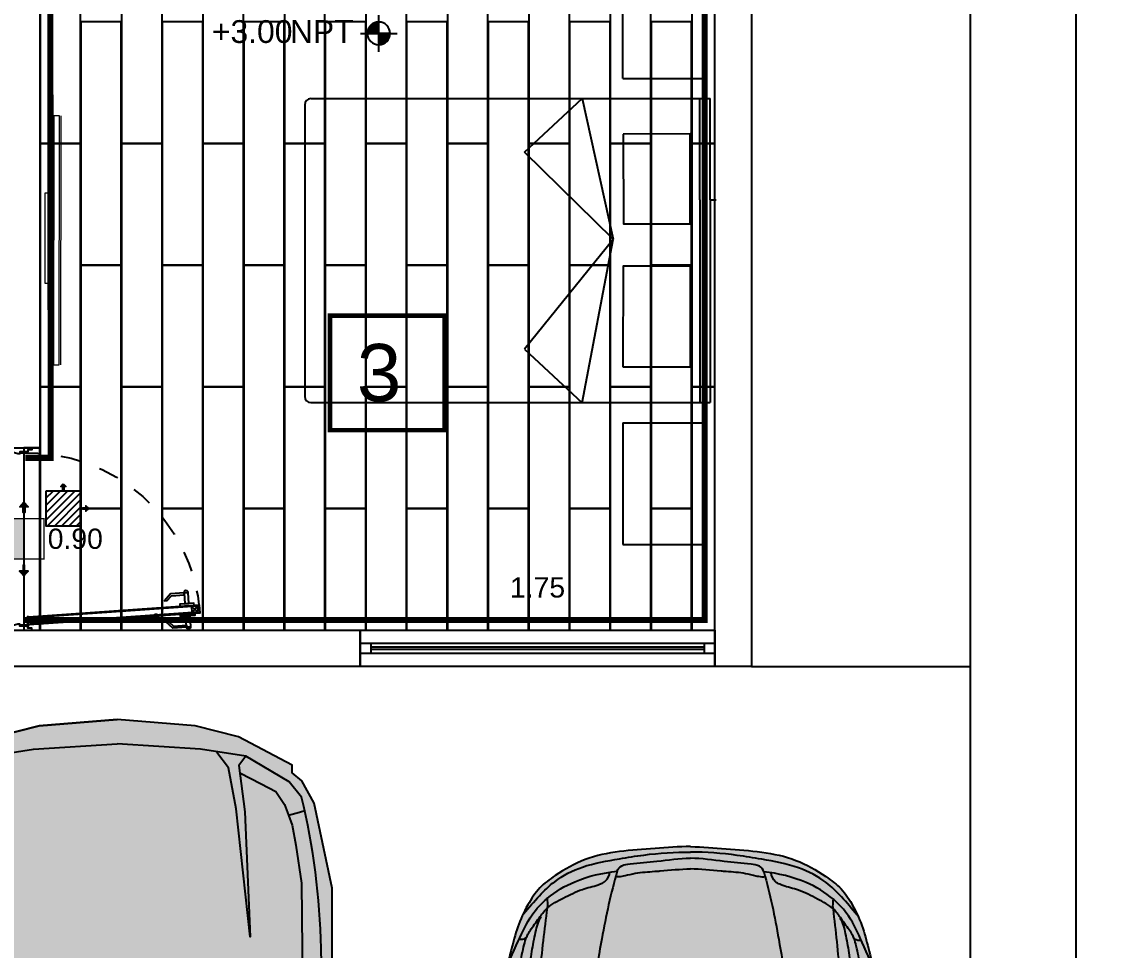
# Model space of a CAD drawing. Header units: metres. Extents: x 231 to 394, y -324 to -29.
# Drawn here: x 287.97 to 293.34, y -72.27 to -67.69 of the extents above; entities that cross this region are included whole.
import ezdxf
from ezdxf.enums import TextEntityAlignment as Align

# ---------------------------------------------------------------- set-up
doc = ezdxf.new("R2010")
doc.units = ezdxf.units.M
doc.header["$PDMODE"] = 35
doc.linetypes.add('AR-01-REC$0$ACAD_ISO07W100', pattern=[3, 0, -3])
doc.linetypes.add('HIDDEN2', pattern=[0.1875, 0.125, -0.0625])
for name, color, linetype in [('A-ACABADOS PISOS', 1, 'Continuous'), ('A-CAMBIO DE ACABADO', 1, 'Continuous'), ('A-DESPIECE', 5, 'Continuous'), ('A-PISO', 30, 'Continuous'), ('AR-01-REC$0$A-AUTOS', 8, 'Continuous'), ('AR-01-REC$0$A-DIM-VANOS', 8, 'Continuous'), ('AR-01-REC$0$A-EXTERIOR', 8, 'Continuous'), ('AR-01-REC$0$A-MUEBLES-FIJOS', 8, 'Continuous'), ('AR-01-REC$0$A-MUROS', 8, 'Continuous'), ('AR-01-REC$0$A-MUROS BAJOS', 8, 'Continuous'), ('AR-01-REC$0$A-PUERTAS', 8, 'Continuous'), ('AR-01-REC$0$A-TEXTOS', 8, 'Continuous'), ('AR-01-REC$0$A-VENTANAS', 8, 'Continuous'), ('AR-01-REC$0$Ar-Area', 8, 'Continuous'), ('AR-01-REC$0$Ar-Niveles', 8, 'Continuous'), ('AR-01-REC$0$Ar-Texto', 8, 'Continuous')]:
    doc.layers.add(name, color=color, linetype=linetype)
doc.layers.add('AR-01-REC$0$A-MUEBLES', color=8, linetype='Continuous', lineweight=0)
doc.styles.add('AR-01-REC$0$Anot_Arial', font='arial.ttf')
doc.styles.add('AR-01-REC$0$Standard', font='arial.ttf')
doc.styles.get("Standard").update_dxf_attribs({"font": 'arial.ttf'})
doc.dimstyles.new('AR-01-REC$0$VANOS', dxfattribs={"dimtxt": 0.1, "dimasz": 0.05, "dimexe": 0, "dimexo": 0, "dimgap": 0.03, "dimtad": 0, "dimtih": 1, "dimtoh": 1, "dimzin": 0, "dimdsep": 46, "dimtxsty": 'AR-01-REC$0$Standard', "dimblk": 'AR-01-REC$0$_Dot', "dimcen": 0.09, "dimse1": 1, "dimse2": 1, "dimsd1": 1, "dimsd2": 1, "dimclrd": 256, "dimclre": 256, "dimclrt": 256, "dimazin": 0, "dimtfac": 1, "dimtix": 1, "dimtofl": 0, "dimtmove": 2, "dimatfit": 3, "dimldrblk": 'AR-01-REC$0$COTA', "dimfxl": 0, "dimtolj": 1, "dimtzin": 0, "dimlwd": 18, "dimarcsym": 0})
pattern_1 = [(0, (-2.923953, -1.1144057), (0, 0.0025), [])]

# ---------------------------------------------------------------- blocks, each defined once
blk = doc.blocks.new('AR-01-REC$0$Honda Accord')
at = {"ltscale": 0.05, "true_color": 0xffffff}
h = blk.add_hatch(color=7, dxfattribs=at)
edge = h.paths.add_edge_path()
edge.add_spline(control_points=[(1.851, 3.0404), (1.8564, 3.0475), (1.8729, 3.0739), (1.8649, 3.1104), (1.8519, 3.1272)], knot_values=[0, 0, 0, 0, 0.024864, 0.084627, 0.084627, 0.084627, 0.084627], degree=3, periodic=0)
edge.add_spline(control_points=[(1.8519, 3.1272), (1.851, 3.2261), (1.8467, 3.4388), (1.848, 3.7675), (1.8438, 4.0877), (1.8369, 4.2454), (1.8286, 4.2858)], knot_values=[0, 0, 0, 0, 0.275417, 0.592625, 0.914788, 1.029686, 1.029686, 1.029686, 1.029686], degree=3, periodic=0)
edge.add_spline(control_points=[(1.8286, 4.2858), (1.8275, 4.3324), (1.8055, 4.4167), (1.7744, 4.5384), (1.7275, 4.6421), (1.6689, 4.7328), (1.5689, 4.8061), (1.389, 4.908), (1.1507, 4.9179), (0.9774, 4.934), (0.9188, 4.9338)], knot_values=[0, 0, 0, 0, 0.129764, 0.239532, 0.34962, 0.445079, 0.534127, 0.688061, 1.006704, 1.167094, 1.167094, 1.167094, 1.167094], degree=3, periodic=0)
edge.add_spline(control_points=[(0.9188, 4.9338), (0.8602, 4.9336), (0.687, 4.9162), (0.4488, 4.9046), (0.2696, 4.8014), (0.1702, 4.7273), (0.1123, 4.6363), (0.066, 4.5323), (0.0359, 4.4103), (0.0144, 4.3258), (0.0137, 4.2793)], knot_values=[0, 0, 0, 0, 0.16039, 0.479033, 0.632967, 0.722015, 0.817474, 0.927562, 1.03733, 1.167094, 1.167094, 1.167094, 1.167094], degree=3, periodic=0)
edge.add_spline(control_points=[(0.0137, 4.2793), (0.0056, 4.2388), (-0.0001, 4.0811), (-0.0023, 3.7608), (0.0013, 3.4322), (-0.0014, 3.2194), (-0.0016, 3.1205)], knot_values=[0, 0, 0, 0, 0.114897, 0.437061, 0.754269, 1.029686, 1.029686, 1.029686, 1.029686], degree=3, periodic=0)
edge.add_spline(control_points=[(-0.0016, 3.1205), (-0.0145, 3.1037), (-0.0223, 3.0671), (-0.0055, 3.0408), (-0.0001, 3.0337)], knot_values=[0, 0, 0, 0, 0.059763, 0.084627, 0.084627, 0.084627, 0.084627], degree=3, periodic=0)
edge.add_line((-0.0001, 3.0337), (0.0002, 0.7684))
edge.add_spline(control_points=[(0.0002, 0.7684), (0.0112, 0.7512), (0.0238, 0.6977), (0.0489, 0.6004), (0.0652, 0.43), (0.0847, 0.313), (0.1049, 0.2195), (0.1549, 0.1515), (0.2174, 0.1021), (0.3162, 0.0621), (0.4371, 0.0298), (0.5483, 0.011), (0.6111, 0.0083), (0.6258, 0.0073)], knot_values=[0, 0, 0, 0, 0.056668, 0.14946, 0.28161, 0.392935, 0.481686, 0.542967, 0.622845, 0.69797, 0.833643, 0.965665, 1.00577, 1.00577, 1.00577, 1.00577], degree=3, periodic=0)
edge.add_spline(control_points=[(0.6258, 0.0073), (0.7285, -0.0049), (0.8327, -0.0013), (0.9362, -0.0009)], knot_values=[0, 0, 0, 0, 0.283488, 0.283488, 0.283488, 0.283488], degree=3, periodic=0)
edge.add_spline(control_points=[(0.9362, -0.0009), (1.0398, -0.0005), (1.144, -0.0034), (1.2466, 0.0096)], knot_values=[0, 0, 0, 0, 0.283488, 0.283488, 0.283488, 0.283488], degree=3, periodic=0)
edge.add_spline(control_points=[(1.2466, 0.0096), (1.2612, 0.0106), (1.3241, 0.0138), (1.4352, 0.0334), (1.5558, 0.0666), (1.6543, 0.1072), (1.7164, 0.1571), (1.7659, 0.2255), (1.7855, 0.3191), (1.8041, 0.4363), (1.8196, 0.6068), (1.844, 0.7042), (1.8562, 0.7579), (1.8671, 0.7752)], knot_values=[0, 0, 0, 0, 0.040105, 0.172128, 0.3078, 0.382926, 0.462803, 0.524084, 0.612835, 0.72416, 0.85631, 0.949102, 1.00577, 1.00577, 1.00577, 1.00577], degree=3, periodic=0)
edge.add_line((1.8671, 0.7752), (1.851, 3.0404))
for points, knots in [([(0.9188, 4.9347), (0.8602, 4.9345), (0.687, 4.9171), (0.4488, 4.9055), (0.2696, 4.8023), (0.1702, 4.7282), (0.1123, 4.6372), (0.066, 4.5331), (0.0358, 4.4112), (0.0144, 4.3267), (0.0137, 4.2801)], [0, 0, 0, 0, 0.16039, 0.479033, 0.632967, 0.722015, 0.817474, 0.927562, 1.03733, 1.167094, 1.167094, 1.167094, 1.167094]), ([(0.0971, 4.5971), (0.1224, 4.6275), (0.1694, 4.6841), (0.2592, 4.7721), (0.3935, 4.8414), (0.5467, 4.8688), (0.724, 4.8989), (0.8419, 4.9074), (0.9189, 4.9077)], [0, 0, 0, 0, 0.1095129, 0.2035347, 0.3452507, 0.5161382, 0.6275464, 0.8383798, 0.8383798, 0.8383798, 0.8383798]), ([(0.9188, 4.9347), (0.9774, 4.9349), (1.1507, 4.9188), (1.389, 4.9089), (1.5689, 4.807), (1.6689, 4.7336), (1.7275, 4.643), (1.7744, 4.5393), (1.8055, 4.4176), (1.8275, 4.3333), (1.8286, 4.2867)], [0, 0, 0, 0, 0.16039, 0.479033, 0.632967, 0.722015, 0.817474, 0.927562, 1.03733, 1.167094, 1.167094, 1.167094, 1.167094]), ([(1.7429, 4.603), (1.7174, 4.6333), (1.67, 4.6895), (1.5796, 4.7769), (1.4447, 4.8452), (1.2914, 4.8715), (1.1139, 4.9003), (0.9959, 4.9079), (0.9189, 4.9077)], [0, 0, 0, 0, 0.1095129, 0.2035347, 0.3452507, 0.5161382, 0.6275464, 0.8383798, 0.8383798, 0.8383798, 0.8383798]), ([(0.558, 4.811), (0.5598, 4.8222), (0.5806, 4.8435), (0.651, 4.8514), (0.764, 4.8607), (0.8634, 4.877), (0.919, 4.8772)], [0, 0, 0, 0, 0.0314754, 0.0702057, 0.1915753, 0.3439346, 0.3439346, 0.3439346, 0.3439346]), ([(1.2804, 4.8136), (1.2786, 4.8248), (1.2576, 4.8459), (1.1872, 4.8533), (1.0741, 4.8618), (0.9746, 4.8774), (0.919, 4.8772)], [0, 0, 0, 0, 0.0314754, 0.0702057, 0.1915753, 0.3439346, 0.3439346, 0.3439346, 0.3439346]), ([(0.0137, 4.2801), (0.0148, 4.3438), (0.0682, 4.4485), (0.1258, 4.5863), (0.2218, 4.6893), (0.3622, 4.7741), (0.4864, 4.802), (0.558, 4.811)], [0, 0, 0, 0, 0.1772572, 0.3124951, 0.4151678, 0.5597243, 0.7575412, 0.7575412, 0.7575412, 0.7575412]), ([(0.0766, 4.4719), (0.0875, 4.4701), (0.1108, 4.4719), (0.1197, 4.5011), (0.144, 4.5353), (0.1755, 4.5787), (0.2191, 4.6396), (0.2965, 4.6771), (0.3774, 4.7214), (0.4439, 4.735), (0.4819, 4.7499), (0.5092, 4.7639), (0.5196, 4.7896), (0.5212, 4.8055)], [0, 0, 0, 0, 0.0304541, 0.0502818, 0.0786089, 0.1479133, 0.1986294, 0.2831705, 0.3780326, 0.4523267, 0.4667809, 0.4902599, 0.5347198, 0.5347198, 0.5347198, 0.5347198]), ([(0.558, 4.811), (0.5262, 4.7014), (0.4772, 4.4557), (0.4206, 4.084), (0.387, 3.7737), (0.379, 3.6478)], [0, 0, 0, 0, 0.317374, 0.69576, 1.04714, 1.04714, 1.04714, 1.04714]), ([(0.5533, 4.7874), (0.5547, 4.7835), (0.5746, 4.7843), (0.6016, 4.7908), (0.6623, 4.8058), (0.7194, 4.8095), (0.8102, 4.8169), (0.8689, 4.8243), (0.9192, 4.8245)], [0, 0, 0, 0, 0.0114788, 0.0403472, 0.0875838, 0.1755608, 0.1991501, 0.3369659, 0.3369659, 0.3369659, 0.3369659]), ([(1.2853, 4.7901), (1.2839, 4.7862), (1.264, 4.7868), (1.2371, 4.793), (1.1762, 4.8077), (1.1191, 4.8109), (1.0282, 4.8177), (0.9695, 4.8246), (0.9192, 4.8245)], [0, 0, 0, 0, 0.0114788, 0.0403472, 0.0875838, 0.1755608, 0.1991501, 0.3369659, 0.3369659, 0.3369659, 0.3369659]), ([(1.2804, 4.8136), (1.3131, 4.7043), (1.3638, 4.4589), (1.4231, 4.0877), (1.4585, 3.7776), (1.4675, 3.6517)], [0, 0, 0, 0, 0.317374, 0.69576, 1.04714, 1.04714, 1.04714, 1.04714]), ([(1.8286, 4.2867), (1.827, 4.3503), (1.7729, 4.4546), (1.7142, 4.592), (1.6176, 4.6944), (1.4765, 4.7781), (1.3522, 4.8051), (1.2804, 4.8136)], [0, 0, 0, 0, 0.1772572, 0.3124951, 0.4151678, 0.5597243, 0.7575412, 0.7575412, 0.7575412, 0.7575412]), ([(1.7643, 4.478), (1.7534, 4.4761), (1.7301, 4.4777), (1.721, 4.5069), (1.6964, 4.5409), (1.6647, 4.5841), (1.6206, 4.6447), (1.5429, 4.6816), (1.4617, 4.7254), (1.3951, 4.7384), (1.357, 4.7531), (1.3296, 4.7669), (1.319, 4.7925), (1.3173, 4.8084)], [0, 0, 0, 0, 0.0304541, 0.0502818, 0.0786089, 0.1479133, 0.1986294, 0.2831705, 0.3780326, 0.4523267, 0.4667809, 0.4902599, 0.5347198, 0.5347198, 0.5347198, 0.5347198]), ([(0.163, 3.4628), (0.1558, 3.5593), (0.1564, 3.766), (0.1685, 4.1335), (0.1882, 4.4084), (0.2081, 4.5731), (0.2142, 4.627)], [0, 0, 0, 0, 0.269375, 0.574535, 0.885339, 1.036319, 1.036319, 1.036319, 1.036319]), ([(1.6848, 3.4683), (1.6913, 3.5648), (1.6892, 3.7715), (1.6749, 4.139), (1.6532, 4.4137), (1.6321, 4.5782), (1.6256, 4.6321)], [0, 0, 0, 0, 0.269375, 0.574535, 0.885339, 1.036319, 1.036319, 1.036319, 1.036319]), ([(0.1831, 4.5834), (0.1677, 4.5606), (0.1537, 4.5006), (0.1307, 4.376), (0.1109, 4.199), (0.101, 3.978), (0.0949, 3.6787), (0.0936, 3.4316), (0.0937, 3.2608), (0.093, 3.1862)], [0, 0, 0, 0, 0.076148, 0.165903, 0.355672, 0.569871, 0.782325, 1.050047, 1.257936, 1.257936, 1.257936, 1.257936]), ([(1.657, 4.5887), (1.6726, 4.566), (1.687, 4.5062), (1.7109, 4.3817), (1.732, 4.2048), (1.7435, 3.9839), (1.7514, 3.6846), (1.7544, 3.4376), (1.7556, 3.2668), (1.7568, 3.1922)], [0, 0, 0, 0, 0.076148, 0.165903, 0.355672, 0.569871, 0.782325, 1.050047, 1.257936, 1.257936, 1.257936, 1.257936]), ([(0.0025, 4.1529), (0.015, 4.1549), (0.0419, 4.1834), (0.0612, 4.2389), (0.0786, 4.3138), (0.0874, 4.384), (0.1004, 4.4414), (0.1083, 4.47), (0.1117, 4.4827)], [0, 0, 0, 0, 0.034703, 0.0959761, 0.1659336, 0.2471559, 0.2929944, 0.3295918, 0.3295918, 0.3295918, 0.3295918]), ([(1.8407, 4.1595), (1.8282, 4.1614), (1.8011, 4.1898), (1.7814, 4.2451), (1.7634, 4.3199), (1.7542, 4.39), (1.7407, 4.4473), (1.7326, 4.4758), (1.7292, 4.4885)], [0, 0, 0, 0, 0.034703, 0.0959761, 0.1659336, 0.2471559, 0.2929944, 0.3295918, 0.3295918, 0.3295918, 0.3295918])]:
    blk.add_open_spline(points, degree=3, knots=knots)
for points in [[(0.2142, 4.627), (0.2183, 4.6437), (0.2151, 4.6614), (0.214, 4.6785)], [(1.6256, 4.6321), (1.6214, 4.6488), (1.6244, 4.6665), (1.6254, 4.6836)]]:
    blk.add_open_spline(points, degree=3)
blk = doc.blocks.new('AR-01-REC$0$suburban')
at = {"true_color": 0xffffff}
h = blk.add_hatch(color=7, dxfattribs=at)
edge = h.paths.add_edge_path()
edge.add_line((88.322, 355.7109), (88.3552, 355.7849))
edge.add_line((88.3552, 355.7849), (88.3849, 355.8329))
edge.add_line((88.3849, 355.8329), (88.4318, 355.8648))
edge.add_line((88.4318, 355.8648), (88.4731, 355.8775))
edge.add_line((88.4731, 355.8775), (88.4989, 355.8694))
edge.add_line((88.4989, 355.8694), (88.4989, 355.7546))
edge.add_line((88.4989, 355.7546), (88.4766, 355.7112))
edge.add_line((88.4766, 355.7112), (91.2189, 355.7095))
edge.add_line((91.2189, 355.7095), (91.2796, 355.7519))
edge.add_line((91.2796, 355.7519), (91.9946, 355.7519))
edge.add_line((91.9946, 355.7519), (92.0841, 355.7064))
edge.add_arc((92.1029, 355.4526), 0.2545, 1.4758, 94.2369, ccw=False)
edge.add_line((92.3573, 355.4592), (92.377, 354.6944))
edge.add_line((92.377, 354.6944), (92.3573, 353.9296))
edge.add_arc((92.1029, 353.9362), 0.2545, 265.7631, 358.5242, ccw=False)
edge.add_line((92.0841, 353.6824), (91.9946, 353.6369))
edge.add_line((91.9946, 353.6369), (91.2796, 353.6369))
edge.add_line((91.2796, 353.6369), (91.2189, 353.6793))
edge.add_line((91.2189, 353.6793), (88.4766, 353.6776))
edge.add_line((88.4766, 353.6776), (88.4989, 353.6342))
edge.add_line((88.4989, 353.6342), (88.4989, 353.5194))
edge.add_line((88.4989, 353.5194), (88.4731, 353.5113))
edge.add_line((88.4731, 353.5113), (88.4318, 353.524))
edge.add_line((88.4318, 353.524), (88.3849, 353.5559))
edge.add_line((88.3849, 353.5559), (88.3552, 353.6039))
edge.add_line((88.3552, 353.6039), (88.322, 353.6779))
edge.add_line((88.322, 353.6779), (88.1561, 353.6815))
edge.add_line((88.1561, 353.6815), (88.1128, 353.6332))
edge.add_line((88.1128, 353.6332), (87.5589, 353.6332))
edge.add_line((87.5589, 353.6332), (87.1391, 353.7218))
edge.add_line((87.1391, 353.7218), (87.0282, 353.7831))
edge.add_line((87.0282, 353.7831), (86.9893, 353.8311))
edge.add_line((86.9893, 353.8311), (86.9515, 353.8311))
edge.add_line((86.9515, 353.8311), (86.8123, 354.0951))
edge.add_line((86.8123, 354.0951), (86.7575, 354.3099))
edge.add_line((86.7575, 354.3099), (86.727, 354.6944))
edge.add_line((86.727, 354.6944), (86.7575, 355.0789))
edge.add_line((86.7575, 355.0789), (86.8123, 355.2937))
edge.add_line((86.8123, 355.2937), (86.9515, 355.5577))
edge.add_line((86.9515, 355.5577), (86.9893, 355.5577))
edge.add_line((86.9893, 355.5577), (87.0282, 355.6057))
edge.add_line((87.0282, 355.6057), (87.1391, 355.667))
edge.add_line((87.1391, 355.667), (87.5589, 355.7556))
edge.add_line((87.5589, 355.7556), (88.1128, 355.7556))
edge.add_line((88.1128, 355.7556), (88.1561, 355.7073))
edge.add_line((88.1561, 355.7073), (88.322, 355.7109))
for points in [[(88.1128, 353.6332), (87.5589, 353.6332), (87.1391, 353.7218), (87.0282, 353.7831), (86.9893, 353.8311), (86.9515, 353.8311), (86.8123, 354.0951), (86.7575, 354.3099), (86.727, 354.6944), (86.7575, 355.0789), (86.8123, 355.2937)], [(88.1528, 355.7109), (88.1128, 355.7556), (87.5589, 355.7556), (87.1391, 355.667), (87.0282, 355.6057), (86.9893, 355.5577), (86.9515, 355.5577), (86.8123, 355.2937), (86.7575, 355.0789), (86.727, 354.6944)], [(88.1528, 353.6779), (88.1128, 353.6332), (87.5589, 353.6332), (87.1391, 353.7218), (87.0282, 353.7831), (86.9893, 353.8311), (86.9515, 353.8311), (86.8123, 354.0951), (86.7575, 354.3099), (86.727, 354.6944)], [(87.198, 353.8487), (87.2477, 353.8299), (87.3471, 353.8119), (87.5341, 353.7851), (88.1847, 353.7784), (88.1955, 353.8218), (88.1333, 353.884), (88.0871, 353.9434), (88.0219, 354.0796), (87.9735, 354.2691), (87.9537, 354.3468), (87.9537, 354.6944)], [(86.9073, 354.0592), (86.9531, 354.0935), (87.1814, 354.0647), (87.7993, 354.0381), (87.1672, 354.1071), (86.9641, 354.1453), (86.8897, 354.2028)], [(86.9897, 354.0888), (87.0439, 353.9837), (87.0812, 353.9114), (87.1453, 353.8685), (87.198, 353.8487), (87.1831, 353.795), (87.1758, 353.7688)]]:
    blk.add_lwpolyline(points)
for points in [[(92.377, 354.6944), (92.3573, 355.4592, 0.4284), (92.0841, 355.7064), (91.9946, 355.7519), (91.2796, 355.7519), (91.2189, 355.7095), (88.4766, 355.7112), (88.4716, 355.6801), (88.4251, 355.6652), (88.3682, 355.6647), (88.322, 355.7109), (87.855, 355.7007, 0.052916), (87.11, 355.6051), (87.0332, 355.5431), (86.9073, 355.3296), (86.8722, 355.1067), (86.8468, 354.6944)], [(92.377, 354.6944), (92.3573, 353.9296, -0.4284), (92.0841, 353.6824), (91.9946, 353.6369), (91.2796, 353.6369), (91.2189, 353.6793), (88.4766, 353.6776), (88.4716, 353.7087), (88.4251, 353.7236), (88.3682, 353.7241), (88.322, 353.6779), (87.855, 353.6881, -0.052916), (87.11, 353.7837), (87.0332, 353.8457), (86.9073, 354.0592), (86.8722, 354.2821), (86.8468, 354.6944)]]:
    blk.add_lwpolyline(points, format="xyb")
blk = doc.blocks.new('*U54')
at = {"color": 0}
for p, q in [((-0.0659, -0.0688), (-0.026, -0.0715)), ((-0.0619, -0.0971), (-0.034, -0.0991)), ((-0.1235, -0.8917), (-0.0836, -0.8945)), ((-0.1156, -0.8642), (-0.0876, -0.8662))]:
    blk.add_line(p, q, dxfattribs=at)
at = {"color": 8, "linetype": 'ByBlock'}
for p, q in [((-0.0717, -0.6803), (-0.0727, -0.6942)), ((-0.0685, -0.6786), (-0.0697, -0.6963))]:
    blk.add_line(p, q, dxfattribs=at)
at = {"color": 0}
for points in [[(-0.9, -0.0757), (-0.89, -0.0757), (-0.89, -0.0566), (-0.88, -0.0566), (-0.88, -0.0166), (-0.87, -0.0166), (-0.87, -0.0166), (-0.87, -0.0066), (-0.89, 0.0584), (-0.9, 0.0584), (-0.9, -0.0757)], [(0, -0.0757), (-0.01, -0.0757), (-0.01, -0.0566), (-0.02, -0.0566), (-0.02, -0.0166), (-0.03, -0.0166), (-0.03, -0.0166), (-0.03, -0.0066), (-0.01, 0.0584), (0, 0.0584), (0, -0.0757)], [(-0.025, -0.0516), (-0.025, -0.0166)], [(-0.1175, -0.8922), (-0.06, -0.0692)], [(-0.032, -0.0711), (-0.0896, -0.8941)], [(-0.0653, -0.0588), (-0.0649, -0.0538)], [(-0.03, -0.0562), (-0.0649, -0.0538)], [(-0.032, -0.0711), (-0.0619, -0.0971)], [(-0.034, -0.0991), (-0.06, -0.0692)], [(-0.0876, -0.8662), (-0.1175, -0.8922)], [(-0.0896, -0.8941), (-0.1156, -0.8642)]]:
    blk.add_lwpolyline(points, dxfattribs=at)
blk.add_lwpolyline([(-0.0253, -0.0616), (-0.0253, -0.0616), (-0.0653, -0.0588), (-0.1242, -0.9017), (-0.0843, -0.9045)], close=True, dxfattribs=at)
at = {"color": 8, "linetype": 'ByBlock'}
blk.add_lwpolyline([(-0.0669, -0.7001), (-0.0667, -0.697, -1), (-0.0653, -0.6783), (-0.0651, -0.6752, 1)], format="xyb", close=True, dxfattribs=at)
at = {"color": 0}
blk.add_lwpolyline([(-0.0651, -0.6752), (-0.0669, -0.7001, 1)], format="xyb", close=True, dxfattribs=at)
at = {"color": 0, "linetype": 'ByBlock'}
blk.add_lwpolyline([(-0.0651, -0.6752), (-0.0669, -0.7001, 1)], format="xyb", close=True, dxfattribs=at)
at = {"color": 8}
for points in [[(-0.1842, -0.8274), (-0.1794, -0.76), (-0.1448, -0.7299), (-0.1457, -0.744), (-0.1698, -0.7648), (-0.1742, -0.8281)], [(-0.0146, -0.8392), (-0.0099, -0.7719), (-0.04, -0.7372), (-0.041, -0.7513), (-0.0201, -0.7753), (-0.0245, -0.8385)], [(-0.1307, -0.8511), (-0.1855, -0.8473), (-0.1842, -0.8274), (-0.1293, -0.8312)], [(-0.1225, -0.8768), (-0.1324, -0.8761), (-0.1275, -0.8063), (-0.1176, -0.8069)], [(-0.0825, -0.8796), (-0.0726, -0.8803), (-0.0677, -0.8104), (-0.0777, -0.8097)], [(-0.0708, -0.8553), (-0.016, -0.8592), (-0.0146, -0.8392), (-0.0694, -0.8354)]]:
    blk.add_lwpolyline(points, close=True, dxfattribs=at)
for points in [[(-0.1842, -0.8274), (-0.1855, -0.8473, -1)], [(-0.0146, -0.8392), (-0.016, -0.8592, 1)]]:
    blk.add_lwpolyline(points, format="xyb", close=True, dxfattribs=at)
at = {"color": 0}
blk.add_circle((-0.025, -0.0566), 0.005, dxfattribs=at)
at = {"color": 0, "linetype": 'AR-01-REC$0$ACAD_ISO07W100', "ltscale": 0.005}
blk.add_arc((-0.025, -0.0566), 0.85, 177.5868, 266, dxfattribs=at)
at = {"style": 'AR-01-REC$0$Anot_Arial', "flags": 1}
for tag, p in [('ESPACIO', (-0.791, 0.5853)), ('TOPE', (-0.791, 0.5124)), ('TIPO', (-0.791, 0.4329)), ('NUMERO', (-0.791, 0.3583)), ('MATERIAL', (-0.791, 0.2753))]:
    blk.add_attdef(tag, p, '', height=0.0625, dxfattribs=at)
blk = doc.blocks.new('*U28')
at = {"layer": 'AR-01-REC$0$Ar-Niveles'}
h = blk.add_hatch(dxfattribs=at)
h.set_pattern_fill('_USER', color=256, scale=0.0025, style=0, pattern_type=0)
h.set_pattern_definition(pattern_1)
h.paths.add_polyline_path([(-2.549, -0.364), (-2.549, -0.739), (-2.174, -0.739, 0.414214)])
h = blk.add_hatch(dxfattribs=at)
h.set_pattern_fill('_USER', color=256, scale=0.0025, style=0, pattern_type=0)
h.set_pattern_definition(pattern_1)
h.paths.add_polyline_path([(-2.549, -0.364), (-2.549, -0.739), (-2.174, -0.739, 0.414214)])
h = blk.add_hatch(dxfattribs=at)
h.set_pattern_fill('_USER', color=256, scale=0.0025, style=0, pattern_type=0)
h.set_pattern_definition([(0, (-2.923953, -1.1144057), (0, 0.0025), [])])
h.paths.add_polyline_path([(-2.549, -0.739), (-2.924, -0.739, 0.414214), (-2.549, -1.114)])
for p, q in [((-2.549, -1.339), (-2.549, -0.139)), ((-1.949, -0.739), (-3.149, -0.739))]:
    blk.add_line(p, q, dxfattribs=at)
blk.add_circle((-2.549, -0.739), 0.375, dxfattribs=at)
at = {"layer": 'AR-01-REC$0$Ar-Area', "style": 'AR-01-REC$0$Anot_Arial', "flags": 1}
blk.add_attdef('ESP_AREA', text='', height=0.75, dxfattribs=at).set_placement((0, -2.5), align=Align.BOTTOM_CENTER)
at = {"layer": 'AR-01-REC$0$Ar-Niveles', "style": 'AR-01-REC$0$Anot_Arial'}
for tag, p in [('NIV_TIPO', (-1.78, -1.052)), ('VAL_NIV', (0.283, -1.052))]:
    blk.add_attdef(tag, p, '', height=0.75, dxfattribs=at)
at = {"layer": 'AR-01-REC$0$Ar-Texto', "style": 'AR-01-REC$0$Anot_Arial'}
for tag, p in [('ID_ESP01', (0, 1.5)), ('ID_ESP02', (0, 0))]:
    blk.add_attdef(tag, text='', height=1, dxfattribs=at).set_placement(p, align=Align.BOTTOM_CENTER)
blk = doc.blocks.new('*U60')
at = {"color": 0}
for points in [[(0, -0.02), (1.3455, -0.02), (1.3455, 0.02), (0, 0.02)], [(0, -0.02), (0.04, -0.02), (0.04, 0.02), (0, 0.02)], [(1.3455, 0.02), (1.3055, 0.02), (1.3055, -0.02), (1.3455, -0.02)]]:
    blk.add_lwpolyline(points, close=True, dxfattribs=at)
at = {"color": 8}
for points in [[(0.04, 0.005), (1.3055, 0.005)], [(0.04, -0.005), (1.3055, -0.005)]]:
    blk.add_lwpolyline(points, dxfattribs=at)
at = {"style": 'AR-01-REC$0$Anot_Arial', "flags": 1}
for tag, p in [('ESPACIO', (0.1591, 0.4028)), ('TIPO', (0.1591, 0.3233)), ('NUMERO', (0.1591, 0.2487)), ('MATERIAL', (0.1591, 0.1668))]:
    blk.add_attdef(tag, p, '', height=0.0625, dxfattribs=at)
blk = doc.blocks.new('*D92')
at = {"layer": 'Defpoints', "color": 0, "linetype": 'Continuous', "transparency": 16777216}
for p in [(287.8819, -69.7923), (287.8819, -70.6923), (288.2359, -70.6923)]:
    blk.add_point(p, dxfattribs=at)
at = {"layer": 'AR-01-REC$0$A-DIM-VANOS', "linetype": 'Continuous', "transparency": 16777216, "insert": (288.2359, -70.2423), "char_height": 0.1, "attachment_point": 5, "style": 'AR-01-REC$0$Standard'}
blk.add_mtext('\\A1;0.90', dxfattribs=at)
blk = doc.blocks.new('AR-01-REC$0$_Dot')
at = {"color": 0, "linetype": 'ByBlock', "lineweight": -2}
blk.add_line((-0.5, 0), (-1, 0), dxfattribs=at)
at = {"color": 0, "linetype": 'ByBlock', "const_width": 0.5}
blk.add_lwpolyline([(-0.25, 0, 1), (0.25, 0, 1)], format="xyb", close=True, dxfattribs=at)
blk = doc.blocks.new('AR-01-REC$0$COTA')
blk.add_line((-2.93, 0), (0, 0))
blk.add_lwpolyline([(-1.41, 0), (-1.41, -0.35), (0, -0.35), (0, 0)], close=True)
blk.add_solid([(-1.41, 0), (-1.41, -0.35), (0, 0), (0, -0.35)])
blk = doc.blocks.new('*D94')
at = {"layer": 'Defpoints', "color": 0, "linetype": 'Continuous', "transparency": 16777216}
for p in [(291.3919, -70.4824), (289.6419, -70.6923), (291.3919, -70.6923)]:
    blk.add_point(p, dxfattribs=at)
at = {"layer": 'AR-01-REC$0$A-DIM-VANOS', "linetype": 'Continuous', "transparency": 16777216, "insert": (290.5169, -70.4824), "char_height": 0.1, "attachment_point": 5, "style": 'AR-01-REC$0$Standard'}
blk.add_mtext('\\A1;1.75', dxfattribs=at)
blk = doc.blocks.new('A$C7F1E1069')
h = blk.add_hatch(color=1)
h.dxf.hatch_style = 1
h.paths.add_polyline_path([(-0.225, 0), (-0.225, 0.225), (0.225, 0.225), (0.225, 0)])
at = {"color": 1, "const_width": 0.015}
for points in [[(-0.225, 0), (-0.225, 0.225), (0.225, 0.225), (0.225, 0)], [(0.225, -0.225), (0.225, 0), (-0.225, 0), (-0.225, -0.225)]]:
    blk.add_lwpolyline(points, close=True, dxfattribs=at)
blk = doc.blocks.new('r')
h = blk.add_hatch(color=5)
h.dxf.hatch_style = 1
h.paths.add_polyline_path([(1655.762, 468.449), (1655.668, 468.348), (1655.746, 468.348), (1655.746, 468.2), (1655.778, 468.2), (1655.778, 468.348), (1655.856, 468.348)])
at = {"color": 5}
for points in [[(1655.762, 468.456), (1655.658, 468.343), (1655.742, 468.343), (1655.742, 468.196), (1655.782, 468.196), (1655.782, 468.343), (1655.866, 468.343)], [(1655.762, 468.449), (1655.668, 468.348), (1655.746, 468.348), (1655.746, 468.2), (1655.778, 468.2), (1655.778, 468.348), (1655.856, 468.348)]]:
    blk.add_lwpolyline(points, close=True, dxfattribs=at)
blk = doc.blocks.new('CAMBIO DE PISO')
at = {"layer": 'A-CAMBIO DE ACABADO', "xscale": 0.7388581055550709, "yscale": 0.7388581055550709, "zscale": 0.7388581055550709}
blk.add_blockref('A$C7F1E1069', (183.6012, 19.2264), dxfattribs=at)
at = {"layer": 'A-DESPIECE', "xscale": -0.3310084312886717, "yscale": 0.3310084312886717, "zscale": 0.3310084312886717}
blk.add_blockref('r', (731.6723, -135.5343), dxfattribs=at)
at = {"layer": 'A-DESPIECE', "yscale": 0.3310084312886717, "zscale": 0.3310084312886717}
for p, xscale, rotation in [((338.3619, -528.8457), 0.3310084312886717, 90), ((28.8405, -528.8447), -0.3310084312886717, 270)]:
    blk.add_blockref('r', p, dxfattribs=dict(at, xscale=xscale, rotation=rotation))

msp = doc.modelspace()

# ---------------------------------------------------------------- hatches: boundary and pattern name
at = {"layer": 'A-DESPIECE'}
h = msp.add_hatch(dxfattribs=at)
h.set_pattern_fill('ANSI31', color=256, scale=0.008, angle=-1e-14)
h.paths.add_polyline_path([(288.0907, -70.1779), (288.2619, -70.1779), (288.2619, -70.0066), (288.0907, -70.0066)])

# ---------------------------------------------------------------- linework, layer by layer
at = {"color": 30, "linetype": 'HIDDEN2', "const_width": 0.03}
for points in [[(288.9119, -66.8625), (288.9119, -67.0223), (289.1919, -67.0223), (289.1919, -66.3723), (291.3419, -66.3723), (291.3419, -70.6423), (291.0419, -70.6423), (289.2919, -70.6423), (287.9875, -70.6423)], [(287.9891, -69.8423), (288.114, -69.8423), (288.1129, -66.8692)]]:
    msp.add_lwpolyline(points, dxfattribs=at)
at = {"layer": 'A-ACABADOS PISOS'}
msp.add_lwpolyline([(271.7596, -55.2089), (293.173, -55.2089), (293.173, -86.2648), (271.7596, -86.2648)], close=True, dxfattribs=at)
at = {"layer": 'A-ACABADOS PISOS', "const_width": 0.0226}
msp.add_lwpolyline([(290.0577, -69.7057), (289.4929, -69.7057), (289.4929, -69.1409), (290.0577, -69.1409)], close=True, dxfattribs=at)
at = {"layer": 'A-DESPIECE'}
msp.add_lwpolyline([(288.0907, -70.0066), (288.0907, -70.1779), (288.2619, -70.1779), (288.2619, -70.0066)], close=True, dxfattribs=at)
at = {"layer": 'A-PISO'}
for points in [[(291.3919, -66.3223), (289.1419, -66.3223), (289.1419, -66.9723), (288.9619, -66.9723), (288.9619, -66.8407), (288.0619, -66.8407), (288.0619, -69.7923), (287.9819, -69.7923), (287.9819, -70.6923), (291.3919, -70.6923)], [(288.2619, -67.0903), (288.0619, -67.0903), (288.0619, -68.2903), (288.2619, -68.2903)], [(288.6639, -67.0903), (288.4639, -67.0903), (288.4639, -68.2903), (288.6639, -68.2903)], [(289.0659, -67.0903), (288.8659, -67.0903), (288.8659, -68.2903), (289.0659, -68.2903)], [(289.4679, -67.0903), (289.2679, -67.0903), (289.2679, -68.2903), (289.4679, -68.2903)], [(289.8699, -67.0903), (289.6699, -67.0903), (289.6699, -68.2903), (289.8699, -68.2903)], [(290.2719, -67.0903), (290.0719, -67.0903), (290.0719, -68.2903), (290.2719, -68.2903)], [(290.6739, -67.0903), (290.4739, -67.0903), (290.4739, -68.2903), (290.6739, -68.2903)], [(291.0759, -67.0903), (290.8759, -67.0903), (290.8759, -68.2903), (291.0759, -68.2903)], [(288.4629, -67.6908), (288.2629, -67.6908), (288.2629, -68.8908), (288.4629, -68.8908)], [(288.8649, -67.6908), (288.6649, -67.6908), (288.6649, -68.8908), (288.8649, -68.8908)], [(289.2669, -67.6908), (289.0669, -67.6908), (289.0669, -68.8908), (289.2669, -68.8908)], [(289.6689, -67.6908), (289.4689, -67.6908), (289.4689, -68.8908), (289.6689, -68.8908)], [(290.0709, -67.6908), (289.8709, -67.6908), (289.8709, -68.8908), (290.0709, -68.8908)], [(290.4729, -67.6908), (290.2729, -67.6908), (290.2729, -68.8908), (290.4729, -68.8908)], [(290.8749, -67.6908), (290.6749, -67.6908), (290.6749, -68.8908), (290.8749, -68.8908)], [(291.2769, -67.6908), (291.0769, -67.6908), (291.0769, -68.8908), (291.2769, -68.8908)], [(288.2619, -68.2913), (288.0619, -68.2913), (288.0619, -69.4913), (288.2619, -69.4913)], [(288.6639, -68.2913), (288.4639, -68.2913), (288.4639, -69.4913), (288.6639, -69.4913)], [(289.0659, -68.2913), (288.8659, -68.2913), (288.8659, -69.4913), (289.0659, -69.4913)], [(289.4679, -68.2913), (289.2679, -68.2913), (289.2679, -69.4913), (289.4679, -69.4913)], [(289.8699, -68.2913), (289.6699, -68.2913), (289.6699, -69.4913), (289.8699, -69.4913)], [(290.2719, -68.2913), (290.0719, -68.2913), (290.0719, -69.4913), (290.2719, -69.4913)], [(290.6739, -68.2913), (290.4739, -68.2913), (290.4739, -69.4913), (290.6739, -69.4913)], [(291.0759, -68.2913), (290.8759, -68.2913), (290.8759, -69.4913), (291.0759, -69.4913)], [(288.4629, -68.8918), (288.2629, -68.8918), (288.2629, -70.0918), (288.4629, -70.0918)], [(288.8649, -68.8918), (288.6649, -68.8918), (288.6649, -70.0918), (288.8649, -70.0918)], [(289.2669, -68.8918), (289.0669, -68.8918), (289.0669, -70.0918), (289.2669, -70.0918)], [(289.6689, -68.8918), (289.4689, -68.8918), (289.4689, -70.0918), (289.6689, -70.0918)], [(290.0709, -68.8918), (289.8709, -68.8918), (289.8709, -70.0918), (290.0709, -70.0918)], [(290.4729, -68.8918), (290.2729, -68.8918), (290.2729, -70.0918), (290.4729, -70.0918)], [(290.8749, -68.8918), (290.6749, -68.8918), (290.6749, -70.0918), (290.8749, -70.0918)], [(291.2769, -68.8918), (291.0769, -68.8918), (291.0769, -70.0918), (291.2769, -70.0918)], [(288.2619, -69.4923), (288.0619, -69.4923), (288.0619, -70.6923), (288.2619, -70.6923)], [(288.6639, -69.4923), (288.4639, -69.4923), (288.4639, -70.6923), (288.6639, -70.6923)], [(289.0659, -69.4923), (288.8659, -69.4923), (288.8659, -70.6923), (289.0659, -70.6923)], [(289.4679, -69.4923), (289.2679, -69.4923), (289.2679, -70.6923), (289.4679, -70.6923)], [(289.8699, -69.4923), (289.6699, -69.4923), (289.6699, -70.6923), (289.8699, -70.6923)], [(290.2719, -69.4923), (290.0719, -69.4923), (290.0719, -70.6923), (290.2719, -70.6923)], [(290.6739, -69.4923), (290.4739, -69.4923), (290.4739, -70.6923), (290.6739, -70.6923)], [(291.0759, -69.4923), (290.8759, -69.4923), (290.8759, -70.6923), (291.0759, -70.6923)], [(288.0609, -69.7923), (287.9819, -69.7923), (287.9819, -70.6923), (288.0609, -70.6923)], [(288.4629, -70.0928), (288.2629, -70.0928), (288.2629, -70.6923), (288.4629, -70.6923)], [(288.8649, -70.0928), (288.6649, -70.0928), (288.6649, -70.6923), (288.8649, -70.6923)], [(289.2669, -70.0928), (289.0669, -70.0928), (289.0669, -70.6923), (289.2669, -70.6923)], [(289.6689, -70.0928), (289.4689, -70.0928), (289.4689, -70.6923), (289.6689, -70.6923)], [(290.0709, -70.0928), (289.8709, -70.0928), (289.8709, -70.6923), (290.0709, -70.6923)], [(290.4729, -70.0928), (290.2729, -70.0928), (290.2729, -70.6923), (290.4729, -70.6923)], [(290.8749, -70.0928), (290.6749, -70.0928), (290.6749, -70.6923), (290.8749, -70.6923)], [(291.2769, -70.0928), (291.0769, -70.0928), (291.0769, -70.6923), (291.2769, -70.6923)]]:
    msp.add_lwpolyline(points, close=True, dxfattribs=at)
for points in [[(291.3919, -67.0903), (291.2779, -67.0903), (291.2779, -68.2903), (291.3919, -68.2903)], [(291.3919, -68.2913), (291.2779, -68.2913), (291.2779, -69.4913), (291.3919, -69.4913)], [(291.3919, -69.4923), (291.2779, -69.4923), (291.2779, -70.6923), (291.3919, -70.6923)]]:
    msp.add_lwpolyline(points, dxfattribs=at)
at = {"layer": 'A-PISO', "ltscale": 100}
msp.add_circle((268.4684, -66.1867), 37.5515, dxfattribs=at)
at = {"layer": 'AR-01-REC$0$A-EXTERIOR', "color": 8, "linetype": 'Continuous'}
for points in [[(292.6519, -57.0523), (292.6519, -76.8723)], [(291.5719, -70.8723), (292.6519, -70.8723)]]:
    msp.add_lwpolyline(points, dxfattribs=at)
at = {"layer": 'AR-01-REC$0$A-MUEBLES', "linetype": 'ByBlock'}
msp.add_line((288.118, -68.9812), (288.1184, -68.5367), dxfattribs=at)
for points in [[(288.1281, -69.3829), (288.1569, -69.383), (288.1587, -68.1549), (288.1299, -68.1549), (288.1281, -69.3829)], [(288.1641, -69.383), (288.1659, -68.1549)], [(288.0856, -68.9811), (288.1072, -68.9811), (288.1076, -68.5367), (288.086, -68.5367), (288.0856, -68.9811)]]:
    msp.add_lwpolyline(points, dxfattribs=at)
at = {"layer": 'AR-01-REC$0$A-MUEBLES-FIJOS'}
for p, q in [((290.9381, -67.9698), (290.9381, -67.3698)), ((291.3381, -67.9698), (291.3381, -67.3698)), ((290.9381, -67.9698), (291.3381, -67.9698)), ((289.3981, -68.0698), (291.3681, -68.0698)), ((290.4529, -68.3333), (290.7377, -68.0689)), ((290.7377, -68.0689), (290.8894, -68.7631)), ((291.3181, -68.5698), (291.3181, -68.0698)), ((291.3681, -68.5698), (291.3681, -68.0698)), ((289.3681, -68.0998), (289.3681, -69.5398)), ((290.8894, -68.7631), (290.4529, -68.3333)), ((291.3181, -68.5698), (291.3181, -69.5698)), ((291.3681, -68.5698), (291.3681, -69.5698)), ((290.8894, -68.7645), (290.4529, -69.3062)), ((290.7377, -69.5706), (290.8894, -68.7645)), ((290.4529, -69.3062), (290.7377, -69.5706)), ((289.3981, -69.5698), (291.3681, -69.5698)), ((290.9381, -69.6698), (291.3381, -69.6698)), ((290.9381, -69.6698), (290.9381, -70.2698)), ((291.3381, -69.6698), (291.3381, -70.2698)), ((290.9381, -70.2698), (291.3381, -70.2698))]:
    msp.add_line(p, q, dxfattribs=at)
for points in [[(290.94, -68.2444), (290.9402, -68.6873), (291.2702, -68.6871), (291.27, -68.2442)], [(290.94, -69.3951), (290.9402, -68.8942), (291.2702, -68.8944), (291.27, -69.3953)]]:
    msp.add_lwpolyline(points, close=True, dxfattribs=at)
for centre, start, end in [((289.3981, -68.0998), 90, 180), ((289.3981, -69.5398), 180, 270)]:
    msp.add_arc(centre, 0.03, start, end, dxfattribs=at)
at = {"layer": 'AR-01-REC$0$A-MUROS', "color": 251, "true_color": 0x636466}
msp.add_line((291.3681, -68.5698), (291.3981, -68.5698), dxfattribs=at)
at = {"layer": 'AR-01-REC$0$A-MUROS', "linetype": 'Continuous'}
for points in [[(291.5719, -64.6223), (291.5719, -64.4423), (288.0619, -64.4423), (288.0619, -62.2673), (287.8819, -62.2673), (287.8819, -69.7923), (288.0619, -69.7923), (288.0619, -64.6223)], [(291.3919, -70.6923), (291.3919, -70.6923), (291.3919, -66.3223), (289.1419, -66.3223), (289.1419, -66.9723), (288.9619, -66.9723), (288.9619, -66.1423), (291.5719, -66.1423), (291.5719, -70.8723), (291.3919, -70.8723)]]:
    msp.add_lwpolyline(points, close=True, dxfattribs=at)
at = {"layer": 'AR-01-REC$0$A-MUROS'}
msp.add_lwpolyline([(287.8819, -70.6923), (287.8819, -70.6923), (288.0619, -70.6923), (288.0619, -70.6923), (289.6419, -70.6923), (289.6419, -70.8723), (289.6419, -70.8723), (289.6419, -70.8723), (286.8519, -70.8723), (286.8519, -70.6923), (287.8819, -70.6923)], close=True, dxfattribs=at)
at = {"layer": 'AR-01-REC$0$A-MUROS BAJOS', "linetype": 'Continuous'}
msp.add_lwpolyline([(291.3919, -70.8723), (289.6419, -70.8723), (289.6419, -70.6923), (291.3919, -70.6923)], close=True, dxfattribs=at)

# ---------------------------------------------------------------- block references
at = {"layer": 'A-ACABADOS PISOS', "xscale": -0.6, "yscale": 0.6, "zscale": 0.6, "rotation": 90}
msp.add_blockref('CAMBIO DE PISO', (299.5178, 39.9184), dxfattribs=at)
at = {"layer": 'A-DESPIECE', "xscale": -0.1198710247366435, "yscale": 0.1198710247366435, "zscale": 0.1198710247366435}
msp.add_blockref('r', (486.6542, -126.125), dxfattribs=at)
at = {"layer": 'A-DESPIECE', "xscale": 0.1198710247366435, "yscale": 0.1198710247366435, "zscale": 0.1198710247366435, "rotation": 270}
msp.add_blockref('r', (232.1478, 128.3856), dxfattribs=at)
at = {"layer": 'AR-01-REC$0$A-AUTOS', "xscale": -1, "rotation": 90}
msp.add_blockref('AR-01-REC$0$suburban', (643.1366, 15.5928), dxfattribs=at)
at = {"layer": 'AR-01-REC$0$A-AUTOS', "xscale": -1}
msp.add_blockref('AR-01-REC$0$Honda Accord', (292.1908, -76.6955), dxfattribs=at)
at = {"layer": 'AR-01-REC$0$A-PUERTAS', "ltscale": 0.18, "xscale": -1, "rotation": 90}
msp.add_blockref('*U54', (287.9454, -70.6923), dxfattribs=at)
at = {"layer": 'AR-01-REC$0$A-TEXTOS'}
ref = msp.add_blockref('*U28', (289.3512, -67.6371), dxfattribs=dict(at, xscale=-0.15, yscale=0.15, zscale=0.15))
ref.add_attrib('ID_ESP02', 'RECÁMARA 2', dxfattribs={"layer": 'AR-01-REC$0$Ar-Texto', "height": 0.15, "rotation": 0, "style": 'AR-01-REC$0$Standard'}).set_placement((289.384, -67.6847), align=Align.BOTTOM_CENTER)
ref.add_attrib('NIV_TIPO', 'NPT', (289.2951, -67.7949), dxfattribs={"layer": 'AR-01-REC$0$Ar-Niveles', "height": 0.1125, "style": 'AR-01-REC$0$Anot_Arial'})
ref.add_attrib('VAL_NIV', '+3.00', (288.9099, -67.7949), dxfattribs={"layer": 'AR-01-REC$0$Ar-Niveles', "height": 0.1125, "style": 'AR-01-REC$0$Anot_Arial'})
at = {"layer": 'AR-01-REC$0$A-VENTANAS', "ltscale": 0.18, "xscale": -1.300600813040659, "yscale": 1.300600813040659, "zscale": 1.300600813040659}
msp.add_blockref('*U60', (291.3919, -70.7823), dxfattribs=at)

# ---------------------------------------------------------------- texts
at = {"layer": 'A-ACABADOS PISOS', "insert": (289.8447, -69.2804), "char_height": 0.2824, "attachment_point": 3}
msp.add_mtext_dynamic_manual_height_columns('3', width=0.258238, gutter_width=0.8066, heights=[0], dxfattribs=at)

# ---------------------------------------------------------------- dimensions: what is measured, and where the dimension line sits
at = {"layer": 'AR-01-REC$0$A-DIM-VANOS', "linetype": 'Continuous'}
for base, p1, p2, angle, picture, middle in [((288.2359, -70.6923), (287.8819, -69.7923), (287.8819, -70.6923), 90, '*D92', (288.2359, -70.2423)), ((291.3919, -70.4824), (289.6419, -70.6923), (291.3919, -70.6923), 180, '*D94', (290.5169, -70.4824))]:
    dim = msp.add_linear_dim(base=base, p1=p1, p2=p2, angle=angle, dimstyle='AR-01-REC$0$VANOS', dxfattribs=at)
    dim.commit()
    dim.dimension.update_dxf_attribs({"geometry": picture, "text_midpoint": middle})

doc.saveas('drawing.dxf')
